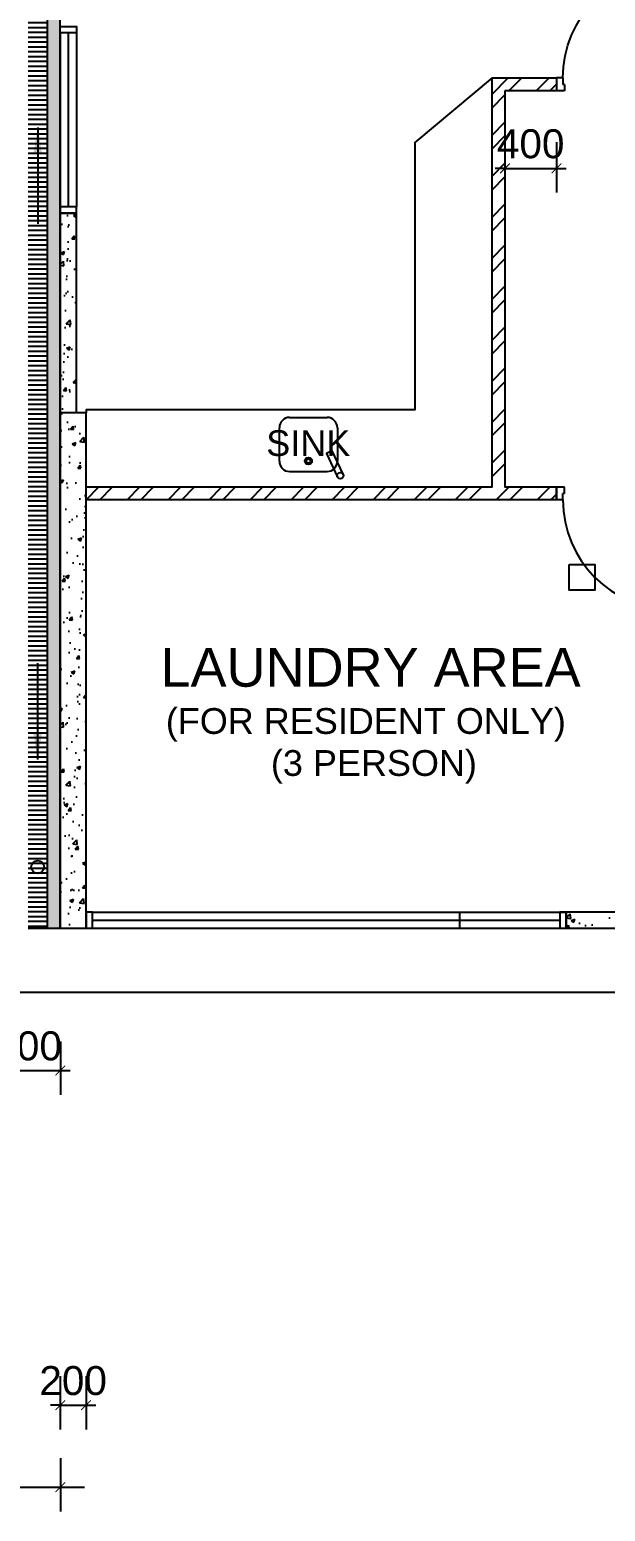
# Model space of a CAD drawing. Header units: millimetres. Extents: x 0 to 69068, y 299 to 37257.
# Drawn here: x 7162 to 11629, y 5546 to 17047 of the extents above; entities that cross this region are included whole.
import ezdxf
from ezdxf.enums import TextEntityAlignment as Align

# ---------------------------------------------------------------- set-up
doc = ezdxf.new("R2010")
doc.units = ezdxf.units.MM
doc.layers.get('Defpoints').update_dxf_attribs({"color": 8})
for name, color, linetype in [('Architectural Features', 8, 'Continuous'), ('CANOPY', 8, 'Continuous'), ('Door', 8, 'Continuous'), ('FSD', 8, 'Continuous'), ('GBP Dim', 8, 'Continuous'), ('GBP Text 200', 8, 'Continuous'), ('GBP Text 250', 8, 'Continuous'), ('hatch', 8, 'Continuous'), ('LP-Sanitary', 8, 'Continuous'), ('WALL-NEW', 8, 'Continuous'), ('WALL-STRUCTURE', 8, 'Continuous'), ('WINDOW', 8, 'Continuous'), ('WINDOW-MULLION', 8, 'Continuous')]:
    doc.layers.add(name, color=color, linetype=linetype)
doc.styles.add('BH', font='arial.ttf')
doc.styles.get("Standard").update_dxf_attribs({"font": 'arial.ttf'})
doc.dimstyles.new('200 GBP', dxfattribs={"dimscale": 1.5, "dimtxt": 150, "dimasz": 50, "dimexe": 125, "dimexo": 50, "dimgap": 50, "dimtad": 1, "dimdec": 0, "dimzin": 0, "dimdsep": 46, "dimtxsty": 'BH', "dimblk": 'ARCHTICK', "dimcen": 0.09, "dimdle": 125, "dimclrd": 9, "dimclre": 9, "dimclrt": 1, "dimadec": 0, "dimazin": 0, "dimtfac": 1, "dimtdec": 0, "dimtix": 1, "dimtmove": 2, "dimatfit": 3, "dimldrblk": 'ARCHTICK', "dimfxl": 300, "dimfxlon": 1, "dimtolj": 1, "dimtzin": 0, "dimarcsym": 0})
doc.dimstyles.get("Standard").update_dxf_attribs({"dimtxt": 0.18, "dimasz": 0.18, "dimexe": 0.18, "dimexo": 0.0625, "dimgap": 0.09, "dimtad": 0, "dimtih": 1, "dimtoh": 1, "dimdec": 4, "dimzin": 0, "dimdsep": 46, "dimtxsty": 'Standard', "dimcen": 0.09, "dimadec": 0, "dimazin": 0, "dimtfac": 1, "dimtdec": 4, "dimtofl": 0, "dimtmove": 0, "dimatfit": 3, "dimfxl": 1, "dimtolj": 1, "dimtzin": 0, "dimarcsym": 0})

# ---------------------------------------------------------------- blocks, each defined once
blk = doc.blocks.new('WINDOW MULLION2')
at = {"layer": 'WINDOW-MULLION', "ltscale": 100}
blk.add_lwpolyline([(25226, 20000), (25226, 20125), (25176, 20125), (25176, 20000)], close=True, dxfattribs=at)
blk = doc.blocks.new('_ArchTick')
at = {"color": 0, "const_width": 0.1}
blk.add_lwpolyline([(0.5, 0.5), (-0.5, -0.5)], dxfattribs=at)
blk = doc.blocks.new('*D261')
at = {"layer": 'Defpoints', "color": 0, "transparency": 16777216}
for p in [(3839, 8755), (7401, 8760), (7401, 5734)]:
    blk.add_point(p, dxfattribs=at)
at = {"layer": 'GBP Dim', "color": 9, "lineweight": -2, "transparency": 16777216}
for p, q in [((3839, 5959), (3839, 5546)), ((7401, 5959), (7401, 5546)), ((3652, 5734), (7588, 5734))]:
    blk.add_line(p, q, dxfattribs=at)
at = {"layer": 'GBP Dim', "color": 9, "lineweight": -2, "transparency": 16777216, "xscale": 75, "yscale": 75, "zscale": 75, "rotation": 180}
blk.add_blockref('_ArchTick', (3839, 5734), dxfattribs=at)
at = {"layer": 'GBP Dim', "color": 9, "lineweight": -2, "transparency": 16777216, "xscale": 75, "yscale": 75, "zscale": 75}
blk.add_blockref('_ArchTick', (7401, 5734), dxfattribs=at)
at = {"layer": 'GBP Dim', "transparency": 16777216, "insert": (5620, 5924), "char_height": 225, "attachment_point": 5, "style": 'BH'}
blk.add_mtext('\\A1;3060', dxfattribs=at)
blk = doc.blocks.new('*D341')
at = {"layer": 'Defpoints', "color": 0, "transparency": 16777216}
for p in [(6901, 9572, 0), (7401, 9572, 0), (7401, 8968)]:
    blk.add_point(p, dxfattribs=at)
at = {"layer": 'GBP Dim', "color": 9, "lineweight": -2, "transparency": 16777216}
for p, q in [((6901, 9193), (6901, 8780)), ((7401, 9193), (7401, 8780)), ((6901, 8968), (6826, 8968)), ((6901, 8968), (7401, 8968)), ((7401, 8968), (7476, 8968))]:
    blk.add_line(p, q, dxfattribs=at)
at = {"layer": 'GBP Dim', "color": 9, "lineweight": -2, "transparency": 16777216, "xscale": 75, "yscale": 75, "zscale": 75}
blk.add_blockref('_ArchTick', (6901, 8968), dxfattribs=at)
at = {"layer": 'GBP Dim', "color": 9, "lineweight": -2, "transparency": 16777216, "xscale": 75, "yscale": 75, "zscale": 75, "rotation": 180}
blk.add_blockref('_ArchTick', (7401, 8968), dxfattribs=at)
at = {"layer": 'GBP Dim', "transparency": 16777216, "insert": (7151, 9158), "char_height": 225, "attachment_point": 5, "style": 'BH'}
blk.add_mtext('\\A1;500', dxfattribs=at)
blk = doc.blocks.new('*D395')
at = {"layer": 'Defpoints', "color": 0, "transparency": 16777216}
for p in [(7600, 10272), (7400, 10072), (7600, 6370)]:
    blk.add_point(p, dxfattribs=at)
at = {"layer": 'GBP Dim', "color": 9, "lineweight": -2, "transparency": 16777216}
for p, q in [((7400, 6595), (7400, 6182)), ((7600, 6595), (7600, 6182)), ((7400, 6370), (7325, 6370)), ((7400, 6370), (7600, 6370)), ((7600, 6370), (7675, 6370))]:
    blk.add_line(p, q, dxfattribs=at)
at = {"layer": 'GBP Dim', "color": 9, "lineweight": -2, "transparency": 16777216, "xscale": 75, "yscale": 75, "zscale": 75}
blk.add_blockref('_ArchTick', (7400, 6370), dxfattribs=at)
at = {"layer": 'GBP Dim', "color": 9, "lineweight": -2, "transparency": 16777216, "xscale": 75, "yscale": 75, "zscale": 75, "rotation": 180}
blk.add_blockref('_ArchTick', (7600, 6370), dxfattribs=at)
at = {"layer": 'GBP Dim', "transparency": 16777216, "insert": (7500, 6560), "char_height": 225, "attachment_point": 5, "style": 'BH'}
blk.add_mtext('\\A1;200', dxfattribs=at)
blk = doc.blocks.new('*D411')
at = {"layer": 'Defpoints', "color": 0, "transparency": 16777216}
for p in [(10850, 16247), (11250, 16248), (11250, 15970)]:
    blk.add_point(p, dxfattribs=at)
at = {"layer": 'GBP Dim', "color": 9, "lineweight": -2, "transparency": 16777216}
for p, q in [((10850, 16172), (10850, 15783)), ((11250, 16173), (11250, 15783)), ((10850, 15970), (10775, 15970)), ((10850, 15970), (11250, 15970)), ((11250, 15970), (11325, 15970))]:
    blk.add_line(p, q, dxfattribs=at)
at = {"layer": 'GBP Dim', "color": 9, "lineweight": -2, "transparency": 16777216, "xscale": 75, "yscale": 75, "zscale": 75}
blk.add_blockref('_ArchTick', (10850, 15970), dxfattribs=at)
at = {"layer": 'GBP Dim', "color": 9, "lineweight": -2, "transparency": 16777216, "xscale": 75, "yscale": 75, "zscale": 75, "rotation": 180}
blk.add_blockref('_ArchTick', (11250, 15970), dxfattribs=at)
at = {"layer": 'GBP Dim', "transparency": 16777216, "insert": (11050, 16160), "char_height": 225, "attachment_point": 5, "style": 'BH'}
blk.add_mtext('\\A1;400', dxfattribs=at)
blk = doc.blocks.new('Door 850')
for p, q in [((38291, 34987), (38291, 35837)), ((38291, 35837), (38336, 35837)), ((38336, 35837), (38336, 34987)), ((38241, 34987), (38241, 34912)), ((38291, 34987), (38241, 34987)), ((38291, 34987), (38291, 34937)), ((38336, 34987), (38291, 34987)), ((39141, 34987), (39141, 34937)), ((39141, 34987), (39191, 34987)), ((39191, 34987), (39191, 34912)), ((38241, 34912), (38241, 34887)), ((38303, 34887), (38241, 34887)), ((38303, 34937), (38291, 34937)), ((38303, 34937), (38303, 34887)), ((39128, 34937), (39141, 34937)), ((39128, 34937), (39128, 34887)), ((39128, 34887), (39191, 34887)), ((39191, 34912), (39191, 34887))]:
    blk.add_line(p, q)
blk.add_arc((38291, 34987), 850, 360, 89.9977)

msp = doc.modelspace()

# ---------------------------------------------------------------- hatches: boundary and pattern name
at = {"layer": 'CANOPY'}
h = msp.add_hatch(dxfattribs=at)
h.set_pattern_fill('ANSI31', color=256, scale=300, angle=135, style=0)
h.set_pattern_definition([(180, (11754.79, 35252.24), (-7e-15, -37.5), [])])
h.paths.add_polyline_path([(7300, 10072.5), (7150, 10072.5), (7150, 24172.4), (7300, 24172.4)])
h = msp.add_hatch(dxfattribs=at)
h.set_pattern_fill('DOTS', color=256, scale=800, angle=45, style=0)
h.set_pattern_definition([(45, (14538.947, 35352.41), (-17.67767, 53.03301), [0, -50])])
h.paths.add_polyline_path([(7300, 24022.4), (16230, 24022.4), (16230, 23922.4), (7400, 23922.4), (7400, 10072.5), (7300, 10072.5)])
at = {"layer": 'hatch'}
h = msp.add_hatch(dxfattribs=at)
h.set_pattern_fill('ANSI32', color=256, scale=600, style=0)
h.set_pattern_definition([(45, (7600, 13397.46), (-159.099, 159.099), []), (45, (7706.07, 13397.46), (-159.099, 159.099), [])])
h.paths.add_polyline_path([(10850, 16572.5), (10850, 13497.5), (11250, 13497.5), (11250, 13497.5), (11250, 13397.5), (7600, 13397.5), (7600, 13497.5), (10750, 13497.5), (10750, 16672.5), (11250, 16672.5), (11250, 16572.5)])
h = msp.add_hatch(dxfattribs=at)
h.set_pattern_fill('AR-CONC', color=256, scale=40, style=0)
h.set_pattern_definition([(50, (-2500, -11527.6), (286.904, -25.1009), [30, -330]), (355, (-2500, -11527.6), (-55.5005, 300.877), [24, -264]), (100.4514, (-2476.1, -11529.68), (231.4035, 275.776), [25.496, -280.4568]), (46.1842, (-2500, -11447.6), (426.8965, -66.2077), [45, -495]), (96.6356, (-2464.43, -11453.1), (373.865, 389.6474), [38.244, -420.6855]), (351.1842, (-2500, -11447.6), (373.865, 389.6474), [36, -396]), (21, (-2460, -11467.6), (238.7628, -161.0476), [30, -330]), (326, (-2460, -11467.6), (97.326, 290.06), [24, -264]), (71.4514, (-2440.1, -11481), (336.089, 129.0125), [25.496, -280.4568]), (37.5, (-2500, -11527.59), (4.86394, 133.15754), [0, -260.8, 0, -268, 0, -265]), (7.5, (-2500, -11527.59), (105.2278, 157.7647), [0, -152.8, 0, -254.8, 0, -101]), (327.5, (-2589.2, -11527.59), (213.52897, -9.02195), [0, -100, 0, -312, 0, -414]), (317.5, (-2629.2, -11527.59), (233.2745, 40.042), [0, -130, 0, -207.2, 0, -294])])
h.paths.add_polyline_path([(7525, 15622.5), (7400, 15622.5), (7400, 14072.5), (7525, 14072.5)])
h = msp.add_hatch(dxfattribs=at)
h.set_pattern_fill('AR-CONC', color=256, scale=40, style=0)
h.set_pattern_definition([(50, (-2500, -11527.6), (286.904, -25.1009), [30, -330]), (355, (-2500, -11527.6), (-55.5005, 300.877), [24, -264]), (100.4514, (-2476.1, -11529.68), (231.4038, 275.7758), [25.496, -280.4568]), (46.1842, (-2500, -11447.6), (426.8964, -66.2076), [45, -495]), (96.6356, (-2464.43, -11453.1), (373.865, 389.647), [38.244, -420.685]), (351.1842, (-2500, -11447.6), (373.865, 389.6474), [36, -396]), (21, (-2460, -11467.6), (238.7628, -161.0476), [30, -330]), (326, (-2460, -11467.6), (97.326, 290.06), [24, -264]), (71.4514, (-2440.1, -11481), (336.089, 129.0122), [25.496, -280.4568]), (37.5, (-2500, -11527.59), (4.86394, 133.15754), [0, -260.8, 0, -268, 0, -265]), (7.5, (-2500, -11527.59), (105.2278, 157.7647), [0, -152.8, 0, -254.8, 0, -101]), (327.5, (-2589.2, -11527.59), (213.52897, -9.02195), [0, -100, 0, -312, 0, -414]), (317.5, (-2629.2, -11527.59), (233.2745, 40.042), [0, -130, 0, -207.2, 0, -294])])
h.paths.add_polyline_path([(7600, 10072.5), (7600, 14072.5), (7400, 14072.5), (7400, 10072.5)])
h = msp.add_hatch(dxfattribs=at)
h.set_pattern_fill('AR-CONC', color=256, scale=40, style=0)
h.set_pattern_definition([(50, (11325, 10072.46), (286.904, -25.1), [30, -330]), (355, (11325, 10072.46), (-55.5, 300.877), [24, -264]), (100.451, (11348.9, 10070.37), (231.404, 275.776), [25.496, -280.457]), (46.184, (11325, 10152.46), (426.9, -66.21), [45, -495]), (96.636, (11360.57, 10146.95), (373.87, 389.65), [38.24, -420.69]), (351.184, (11325, 10152.46), (373.86, 389.65), [36, -396]), (21, (11365, 10132.46), (238.763, -161.048), [30, -330]), (326, (11365, 10132.46), (97.326, 290.06), [24, -264]), (71.451, (11384.9, 10119.04), (336.09, 129.01), [25.496, -280.457]), (37.5, (11325, 10072.46), (4.864, 133.1575), [0, -260.8, 0, -268, 0, -265]), (7.5, (11325, 10072.46), (105.228, 157.765), [0, -152.8, 0, -254.8, 0, -101]), (327.5, (11235.8, 10072.46), (213.529, -9.022), [0, -100, 0, -312, 0, -414]), (317.5, (11195.8, 10072.46), (233.274, 40.042), [0, -130, 0, -207.2, 0, -294])])
h.paths.add_polyline_path([(11325, 10072.5), (12800, 10072.5), (12800, 10197.5), (11325, 10197.5)])

# ---------------------------------------------------------------- linework, layer by layer
at = {"layer": 'Architectural Features'}
msp.add_line((10500.9, 10072.5), (10500.9, 10197.5, 0), dxfattribs=at)
at = {"layer": 'Architectural Features', "ltscale": 50, "elevation": 0}
msp.add_lwpolyline([(16400.9, 10072.5), (16400.9, 9572.5), (6900.9, 9572.5), (6900.9, 21422.4), (7400, 21422.4)], dxfattribs=at)
at = {"layer": 'CANOPY'}
msp.add_line((7150, 10072.5), (7400, 10072.5), dxfattribs=at)
for points in [[(7300, 10072.5), (7300, 24022.4), (16230, 24022.4)], [(7400, 10072.5), (7400, 23922.4), (16230, 23922.4)]]:
    msp.add_lwpolyline(points, dxfattribs=at)
msp.add_circle((7225, 10547.5), 50, dxfattribs=at)
at = {"layer": 'FSD'}
msp.add_lwpolyline([(11348.9, 12896.4), (11548.9, 12896.4), (11548.9, 12696.4), (11348.9, 12696.4), (11348.9, 12896.4)], dxfattribs=at)
at = {"layer": 'LP-Sanitary'}
for p, q in [((9180, 14037.5), (9470, 14037.5)), ((9100, 13697.5), (9100, 13957.5)), ((9550, 13957.5), (9550, 13697.5)), ((9180, 13617.5), (9470, 13617.5))]:
    msp.add_line(p, q, dxfattribs=at)
for points in [[(10750, 16672.5), (10150, 16172.5), (10150, 14097.5), (7600, 14097.5), (7600, 14072.5)], [(9595.5, 13596), (9511, 13777.3), (9465.7, 13756.2), (9550.2, 13574.9)]]:
    msp.add_lwpolyline(points, dxfattribs=at)
for centre, radius in [((9325, 13699.1), 28), ((9325, 13699.1), 16), ((9572.9, 13585.5), 25)]:
    msp.add_circle(centre, radius, dxfattribs=at)
for centre, start, end in [((9180, 13957.5), 90, 180), ((9470, 13957.5), 0, 90), ((9180, 13697.5), 180, 270), ((9470, 13697.5), 270, 0), ((9470, 13697.5), 270, 0)]:
    msp.add_arc(centre, 80, start, end, dxfattribs=at)
at = {"layer": 'WALL-NEW'}
for points in [[(10850, 16572.5), (10850, 13497.5), (10850, 13497.5), (11250, 13497.5), (11250, 13497.5), (11250, 13397.5), (11250, 13397.5), (7600, 13397.5), (7600, 13497.5), (10750, 13497.5), (10750, 16672.5), (10750, 16672.5), (11250, 16672.5), (11250, 16572.5), (10850, 16572.5)], [(7525, 15622.5), (7400, 15622.5), (7400, 14072.5)], [(7525, 14072.5), (7525, 15622.5), (7400, 15622.5), (7400, 14072.5)]]:
    msp.add_lwpolyline(points, dxfattribs=at)
msp.add_lwpolyline([(11325, 10072.5), (12800, 10072.5), (12800, 10197.5), (11325, 10197.5)], close=True, dxfattribs=at)
at = {"layer": 'WALL-STRUCTURE'}
msp.add_lwpolyline([(7600, 10072.5), (7600, 14072.5), (7400, 14072.5), (7400, 10072.5), (7600, 10072.5)], dxfattribs=at)
at = {"layer": 'WINDOW'}
for points in [[(7525, 17022.3), (7400, 17022.3), (7400, 17072.5), (7525, 17072.5)], [(7525, 15672.5), (7400, 15672.5), (7400, 15622.5), (7525, 15622.5)]]:
    msp.add_lwpolyline(points, close=True, dxfattribs=at)
for points in [[(7400, 17022.3), (7400, 15672.5)], [(7462.5, 17022.3), (7462.5, 15672.5)], [(7525, 17022.3), (7525, 15672.5)], [(7650, 10197.5), (11325, 10197.5)], [(7650, 10135), (11275, 10135)], [(7600, 10072.5), (11325, 10072.5)]]:
    msp.add_lwpolyline(points, dxfattribs=at)

# ---------------------------------------------------------------- block references
at = {"layer": 'Door', "xscale": -1, "rotation": 359.9999583785348}
msp.add_blockref('Door 850', (50440.5, -18314.2), dxfattribs=at)
at = {"layer": 'Door', "rotation": 180.0000416214653}
msp.add_blockref('Door 850', (50440.5, 48384.1), dxfattribs=at)
at = {"layer": 'WINDOW-MULLION'}
for p in [(-17575.9, -9927.4), (-13900.9, -9927.4)]:
    msp.add_blockref('WINDOW MULLION2', p, dxfattribs=at)

# ---------------------------------------------------------------- texts
at = {"layer": 'GBP Text 200', "style": 'BH'}
msp.add_text('SINK', height=200, dxfattribs=at).set_placement((9324.2, 13738), align=Align.CENTER)
for s, p in [('(FOR RESIDENT ONLY)', (8219.1, 11581)), ('(3 PERSON)', (9034.2, 11255))]:
    msp.add_text(s, height=200, dxfattribs=at).set_placement(p)
at = {"layer": 'GBP Text 250', "style": 'BH'}
msp.add_text('LAUNDRY AREA', height=300, dxfattribs=at).set_placement((8178, 11947.4))

# ---------------------------------------------------------------- dimensions: what is measured, and where the dimension line sits
at = {"layer": 'GBP Dim'}
for base, p1, p2, picture, middle in [((11250, 15970.5), (10850, 16247.3), (11250, 16248.2), '*D411', (11050, 16160.4)), ((7600, 6369.6), (7400, 10072.5), (7600, 10272.5), '*D395', (7500, 6559.5)), ((7401, 8967.8), (6900.9, 9572.5, 0), (7401, 9572.5, 0), '*D341', (7150.9, 9157.7))]:
    dim = msp.add_linear_dim(base=base, p1=p1, p2=p2, dimstyle='200 GBP', override={"dimclrt": 256, "dimfxl": 150}, dxfattribs=at)
    dim.commit()
    dim.dimension.update_dxf_attribs({"geometry": picture, "text_midpoint": middle})
dim = msp.add_linear_dim(base=(7401, 5733.8), p1=(3839.4, 8755.2), p2=(7401, 8760.5), text='3060', dimstyle='200 GBP', override={"dimclrt": 256, "dimfxl": 150}, dxfattribs=at)
dim.commit()
dim.dimension.update_dxf_attribs({"geometry": '*D261', "text_midpoint": (5620.2, 5923.7)})

# ---------------------------------------------------------------- leaders
at = {"layer": 'CANOPY'}
for points in [[(7225, 16288.4), (7225, 15540.4)], [(7225, 11381.6), (7225, 12129.5)]]:
    msp.add_leader(points, dimstyle='Standard', override={"dimscale": 2, "dimtxt": 200, "dimasz": 100, "dimexe": 166.67, "dimexo": 100, "dimgap": 100, "dimtih": 0, "dimtoh": 0, "dimdec": 0, "dimrnd": 5.001, "dimtxsty": 'BH', "dimdle": 166.666667, "dimclrd": 9, "dimclre": 9, "dimclrt": 1, "dimtdec": 0, "dimtix": 1, "dimtofl": 1, "dimtmove": 2, "dimfxl": 50}, dxfattribs=at)

doc.saveas('drawing.dxf')
